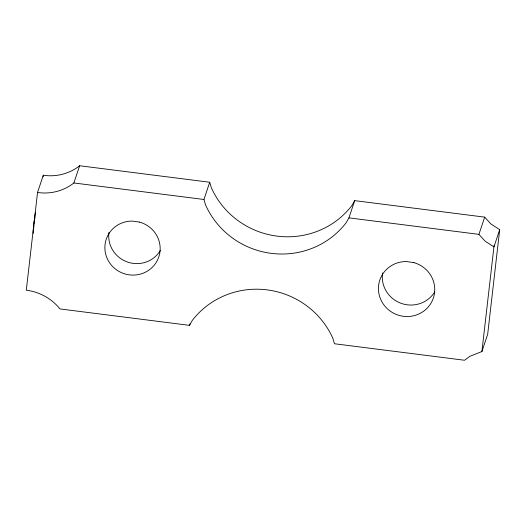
<?xml version="1.0" encoding="UTF-8"?>
<svg xmlns="http://www.w3.org/2000/svg" width="526" height="526" viewBox="0 0 526 526"><rect width="100%" height="100%" fill="white"/><g stroke="black" fill="none" stroke-linecap="round" stroke-linejoin="round"><path stroke-width="0.79" d="M37.543 192.431L26.3 290.188A50.417 48.944 18.5 0 1 59.984 308.926L189.478 325.357L192.246 320.505A81.931 79.531 18.5 0 1 332.859 338.343L334.451 343.748L464.55 360.257L469.817 356.332L481.901 351.546L487.668 334.319L499.7 229.658L490.929 223.971L484.683 217.133L354.695 200.643L351.92 205.495A81.931 79.531 18.5 0 1 211.307 187.657L209.716 182.246L79.636 165.743C69.629 173.738 55.92 177.269 43.31 175.204L37.543 192.431C50.161 194.495 63.863 190.964 73.87 182.969L79.636 165.743M43.119 176.828L43.31 175.204M481.901 351.546L494.111 245.366M354.695 200.643L348.929 217.869L346.154 222.722A81.931 79.531 18.5 0 1 205.541 204.884L203.95 199.479L209.716 182.246M189.478 325.357L189.978 323.858M499.7 229.658L493.934 246.885L485.163 241.204L478.916 234.366L484.683 217.133M73.87 182.969L203.95 199.479M348.929 217.869L478.916 234.366M33.256 233.465A12.604 0.611 -82.8 0 1 33.684 225.779A12.604 0.611 -82.8 0 1 35.492 212.438M33.69 228.409A8.824 0.427 -82.8 0 1 33.894 225.766M34.183 222.978A8.824 0.427 -82.8 0 1 34.466 220.703M34.565 219.94A8.824 0.427 -82.8 0 1 34.972 217.028M160.404 250.356A27.727 26.918 18.5 0 1 127.47 262.02A27.727 26.918 18.5 0 1 108.974 232.413M434.739 291.845A28.233 27.405 18.5 0 1 401.055 303.311A28.233 27.405 18.5 0 1 382.599 272.948M139.475 222.09L132.315 221.098A27.727 26.918 18.5 0 0 107.541 259.246A27.727 26.918 18.5 0 0 153.829 265.669A27.727 26.918 18.5 0 0 139.475 222.09M414.015 262.658L406.729 261.56A28.233 27.405 18.5 0 0 381.015 300.09A28.233 27.405 18.5 0 0 428.065 307.197A28.233 27.405 18.5 0 0 414.015 262.658"/></g></svg>
